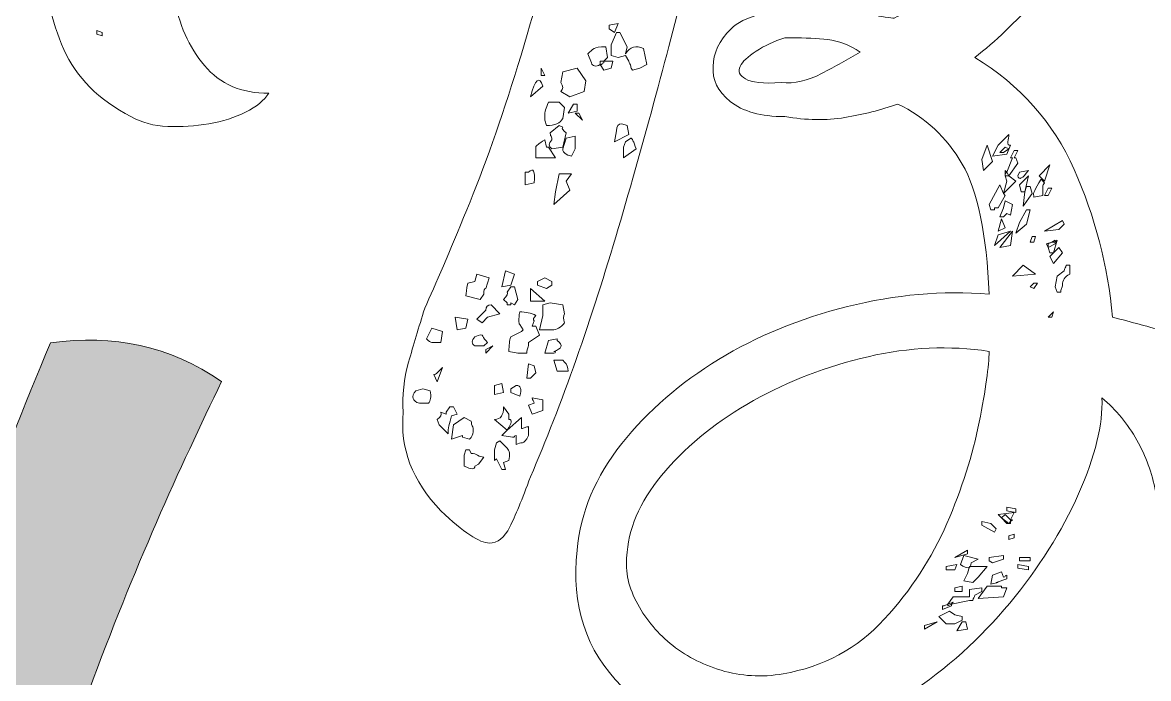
# Model space of a CAD drawing. Header units: inches. Extents: x 139 to 931, y -883 to -197.
# Drawn here: x 385.1 to 567, y -401.4 to -295.5 of the extents above; entities that cross this region are included whole.
import ezdxf

# ---------------------------------------------------------------- set-up
doc = ezdxf.new("R2010")
doc.units = ezdxf.units.IN
doc.header["$MEASUREMENT"] = 0
doc.layers.add('Layer 1', color=7, linetype='Continuous')

# ---------------------------------------------------------------- blocks, each defined once
blk = doc.blocks.new('block 3')
at = {"layer": 'Layer 1', "true_color": 0x040404}
h = blk.add_hatch(color=18, dxfattribs=at)
h.dxf.hatch_style = 2
edge = h.paths.add_edge_path()
edge.add_spline(control_points=[(414.62, -632.76), (409.72, -633.66), (405.27, -633.66), (401.7, -633.21), (395.02, -632.76), (388.78, -630.09), (388.78, -623.41), (388.78, -568.16), (423.53, -484.84), (419.52, -487.07), (405.71, -492.86), (365.17, -565.93), (354.47, -606.48), (354.47, -606.48), (355.36, -607.37), (355.36, -607.37), (354.92, -607.37), (354.47, -607.82), (354.03, -607.82), (354.03, -607.82), (354.03, -608.26), (354.03, -608.26), (350.02, -610.04), (342.44, -614.05), (335.76, -612.72), (331.75, -611.82), (329.52, -610.04), (328.63, -607.82), (327.74, -606.48), (327.29, -605.14), (327.29, -603.8), (327.29, -598.9), (327.29, -593.56), (327.74, -588.21), (327.74, -588.21), (327.29, -587.77), (327.29, -587.77), (327.29, -587.77), (327.74, -587.32), (327.74, -587.32), (331.3, -540.54), (345.56, -474.59), (364.27, -415.34), (372.74, -390.39), (381.21, -367.22), (389.67, -347.17), (399.92, -345.83), (408.83, -347.61), (417.3, -353.41), (410.61, -367.22), (403.04, -383.7), (395.91, -403.31), (380.31, -442.52), (368.73, -495.98), (367.39, -501.33), (362.49, -524.05), (358.93, -544.1), (356.7, -560.14), (375.41, -518.7), (406.16, -466.13), (419.97, -467.47), (427.1, -467.47), (446.26, -479.5), (446.26, -482.61), (446.26, -484.84), (411.06, -575.73), (414.62, -632.76)], knot_values=[0, 0, 0, 0, 1, 1, 1, 2, 2, 2, 3, 3, 3, 4, 4, 4, 5, 5, 5, 6, 6, 6, 7, 7, 7, 8, 8, 8, 9, 9, 9, 10, 10, 10, 11, 11, 11, 12, 12, 12, 13, 13, 13, 14, 14, 14, 15, 15, 15, 16, 16, 16, 17, 17, 17, 18, 18, 18, 19, 19, 19, 20, 20, 20, 21, 21, 21, 22, 22, 22, 22], degree=3, periodic=1)
at = {"layer": 'Layer 1', "lineweight": 0}
blk.add_open_spline([(414.62, -632.76), (409.72, -633.66), (405.27, -633.66), (401.7, -633.21), (395.02, -632.76), (388.78, -630.09), (388.78, -623.41), (388.78, -568.16), (423.53, -484.84), (419.52, -487.07), (405.71, -492.86), (365.17, -565.93), (354.47, -606.48), (354.47, -606.48), (355.36, -607.37), (355.36, -607.37), (354.92, -607.37), (354.47, -607.82), (354.03, -607.82), (354.03, -607.82), (354.03, -608.26), (354.03, -608.26), (350.02, -610.04), (342.44, -614.05), (335.76, -612.72), (331.75, -611.82), (329.52, -610.04), (328.63, -607.82), (327.74, -606.48), (327.29, -605.14), (327.29, -603.8), (327.29, -598.9), (327.29, -593.56), (327.74, -588.21), (327.74, -588.21), (327.29, -587.77), (327.29, -587.77), (327.29, -587.77), (327.74, -587.32), (327.74, -587.32), (331.3, -540.54), (345.56, -474.59), (364.27, -415.34), (372.74, -390.39), (381.21, -367.22), (389.67, -347.17), (399.92, -345.83), (408.83, -347.61), (417.3, -353.41), (410.61, -367.22), (403.04, -383.7), (395.91, -403.31), (380.31, -442.52), (368.73, -495.98), (367.39, -501.33), (362.49, -524.05), (358.93, -544.1), (356.7, -560.14), (375.41, -518.7), (406.16, -466.13), (419.97, -467.47), (427.1, -467.47), (446.26, -479.5), (446.26, -482.61), (446.26, -484.84), (411.06, -575.73), (414.62, -632.76)], degree=3, knots=[0, 0, 0, 0, 1, 1, 1, 2, 2, 2, 3, 3, 3, 4, 4, 4, 5, 5, 5, 6, 6, 6, 7, 7, 7, 8, 8, 8, 9, 9, 9, 10, 10, 10, 11, 11, 11, 12, 12, 12, 13, 13, 13, 14, 14, 14, 15, 15, 15, 16, 16, 16, 17, 17, 17, 18, 18, 18, 19, 19, 19, 20, 20, 20, 21, 21, 21, 22, 22, 22, 22], dxfattribs=at)
blk = doc.blocks.new('block 4')
at = {"layer": 'Layer 1', "lineweight": 0}
for points in [[(481.35, -295.61), (479.9, -295.89), (479.9, -296.47), (480.77, -297.05), (481.35, -295.61)], [(397.16, -296.76), (397.16, -297.34), (398.03, -297.63), (398.03, -297.05), (397.16, -296.76)], [(468.91, -302.84), (468.91, -303.99), (469.48, -303.99), (468.91, -302.84)], [(474.69, -308.62), (474.11, -308.62), (473.25, -310.07), (474.69, -309.78), (474.69, -308.62)], [(475.56, -311.23), (474.98, -310.07), (474.4, -310.07), (475.56, -311.23)], [(540.94, -315.28), (540.07, -317.59), (540.36, -319.33), (541.81, -317.88), (540.94, -315.28)], [(545.57, -321.06), (544.41, -320.2), (545.86, -318.17), (545.57, -317.3), (545.28, -317.3), (545.86, -316.14), (545.28, -316.14), (544.7, -317.3), (544.99, -317.3), (544.12, -319.62), (543.83, -319.33), (543.83, -319.9), (543.83, -320.2), (544.12, -321.06), (543.54, -323.09), (542.97, -321.64), (541.23, -324.82), (541.52, -325.69), (542.1, -325.69), (542.1, -325.4), (542.68, -325.4), (543.83, -323.38), (543.54, -323.09), (545.57, -321.06)], [(544.41, -315.86), (543.83, -315.57), (542.97, -316.43), (543.54, -316.43), (544.41, -315.86)], [(473.82, -319.9), (471.8, -319.9), (471.22, -322.8), (470.93, -324.82), (473.53, -322.51), (472.96, -321.06), (473.82, -319.9)], [(544.41, -320.2), (544.12, -319.62), (543.83, -319.9), (543.83, -320.2), (544.41, -320.2)], [(550.2, -321.06), (551.07, -318.46), (549.33, -320.2), (550.2, -321.06)], [(547.59, -320.2), (546.15, -321.64), (546.44, -322.8), (547.02, -322.8), (547.59, -320.2)], [(547.02, -322.8), (546.73, -325.11), (548.17, -323.09), (547.88, -321.93), (547.3, -321.93), (547.02, -322.8)], [(551.35, -322.22), (550.78, -322.22), (550.2, -323.38), (550.78, -323.38), (551.35, -322.22)], [(543.54, -325.4), (542.97, -326.85), (543.54, -326.85), (544.12, -326.27), (544.7, -326.56), (544.99, -324.82), (543.83, -324.24), (543.54, -325.4)], [(543.25, -327.14), (542.68, -329.16), (543.83, -328.59), (543.25, -327.14)], [(546.15, -327.72), (545.57, -329.45), (547.3, -328.01), (547.88, -325.69), (547.3, -325.69), (546.15, -327.72)], [(550.2, -329.16), (552.51, -328.87), (553.38, -328.01), (553.09, -327.43), (550.2, -329.16)], [(542.1, -331.48), (544.7, -329.16), (542.68, -329.74), (542.1, -331.48)], [(542.97, -331.77), (544.7, -331.48), (544.99, -329.16), (542.97, -331.77)], [(548.75, -330.03), (548.17, -330.03), (547.88, -330.9), (548.46, -330.9), (548.75, -330.03)], [(553.09, -332.63), (552.51, -331.77), (551.64, -332.63), (552.22, -330.61), (551.93, -330.9), (551.93, -330.61), (551.35, -330.9), (550.49, -331.19), (550.78, -331.77), (551.07, -332.63), (551.64, -332.63), (551.07, -333.21), (551.64, -334.37), (553.09, -332.63)], [(550.78, -331.19), (550.78, -331.77), (551.93, -331.19), (551.93, -330.9), (551.35, -330.9), (550.78, -331.19)], [(463.99, -337.84), (464.57, -336.11), (463.12, -335.53), (462.54, -338.13), (463.99, -337.84)], [(546.73, -334.66), (544.99, -336.39), (548.75, -336.11), (546.73, -334.66)], [(469.48, -336.69), (468.33, -337.26), (468.33, -337.84), (469.77, -338.42), (470.64, -337.84), (470.64, -337.26), (469.48, -336.69)], [(547.88, -338.13), (548.46, -338.42), (549.04, -337.55), (548.46, -337.55), (547.88, -338.13)], [(467.17, -340.45), (469.48, -340.45), (467.17, -338.42), (467.17, -340.45)], [(457.04, -343.34), (455.02, -343.05), (455.31, -345.07), (456.76, -344.78), (457.04, -343.34)], [(550.78, -343.05), (551.35, -343.05), (551.64, -342.18), (550.78, -343.05)], [(461.09, -347.68), (459.94, -348.26), (459.94, -348.84), (461.09, -347.68)], [(466.88, -350.57), (466.59, -352.88), (467.17, -352.88), (468.04, -352.02), (467.75, -350.86), (466.88, -350.57)], [(461.38, -354.04), (461.38, -355.49), (462.83, -355.2), (462.54, -353.75), (461.38, -354.04)], [(545.57, -374.58), (545.57, -374), (544.12, -373.71), (544.12, -374.29), (545.57, -374.58)], [(542.1, -377.76), (542.39, -377.19), (541.52, -376.32), (540.07, -376.03), (540.07, -376.61), (542.1, -377.76)], [(544.12, -376.32), (544.41, -376.32), (544.7, -376.32), (544.7, -376.03), (544.99, -375.74), (544.7, -375.74), (545.28, -374.58), (542.68, -374.87), (543.25, -375.45), (544.12, -376.32)], [(543.25, -375.45), (544.41, -376.32), (544.7, -376.03), (544.7, -375.74), (543.83, -374.87), (543.25, -375.45)], [(544.41, -378.34), (544.41, -378.92), (545.28, -378.63), (545.28, -378.05), (544.41, -378.34)], [(535.73, -381.82), (537.76, -381.24), (537.76, -380.66), (535.73, -381.82)], [(543.54, -382.1), (543.54, -381.52), (541.23, -381.82), (541.23, -382.39), (541.81, -382.68), (543.54, -382.1)], [(547.88, -382.39), (547.88, -381.82), (546.15, -381.82), (546.15, -382.39), (547.88, -382.39)], [(536.02, -382.97), (534.29, -383.26), (534.29, -383.84), (535.73, -383.84), (536.02, -382.97)], [(539.49, -385), (540.94, -383.26), (538.05, -383.26), (537.76, -384.42), (537.18, -385.58), (538.63, -385.86), (539.49, -385)], [(547.59, -383.84), (547.59, -383.26), (545.86, -382.97), (545.86, -383.55), (547.59, -383.84)], [(536.89, -386.44), (535.73, -386.73), (535.73, -387.31), (536.89, -387.31), (536.89, -386.44)], [(543.25, -386.73), (543.25, -386.44), (540.94, -386.44), (539.49, -388.47), (543.54, -388.18), (544.12, -386.73), (543.25, -386.73)], [(535.44, -389.05), (534.58, -389.34), (534.58, -389.62), (535.15, -389.34), (535.44, -389.05)], [(533.13, -391.36), (534.29, -392.52), (535.73, -392.52), (536.89, -391.94), (536.89, -391.36), (535.73, -391.07), (534.86, -390.49), (533.13, -391.36)], [(532.84, -392.23), (530.81, -392.81), (530.81, -393.39), (532.84, -392.23)], [(536.02, -393.68), (537.76, -393.39), (537.47, -392.23), (536.89, -392.23), (536.02, -393.68)]]:
    blk.add_lwpolyline(points, dxfattribs=at)
for points, knots in [([(493.5, -274.78), (493.5, -274.78), (495.81, -276.22), (495.81, -276.22), (495.81, -276.22), (492.63, -287.22), (492.63, -287.22), (491.08, -293.39), (489.35, -300.04), (487.42, -307.18), (485.49, -314.31), (483.47, -321.5), (481.35, -328.73), (479.22, -335.96), (476.96, -343), (474.55, -349.85), (472.13, -356.7), (469.67, -363.01), (467.17, -368.8), (465.82, -372.46), (464.71, -375.16), (463.84, -376.9), (462.98, -378.63), (461.86, -379.5), (460.52, -379.5), (458.97, -379.5), (456.37, -377.76), (452.7, -374.29), (448.08, -369.47), (446.05, -364.17), (446.63, -358.38), (446.44, -355.68), (446.72, -352.98), (447.5, -350.28), (448.27, -347.58), (449.13, -344.69), (450.1, -341.6), (451.84, -337.75), (454.1, -332.45), (456.9, -325.69), (459.69, -318.94), (462.44, -311.18), (465.14, -302.4), (467.84, -293.63), (470.45, -284.08), (472.96, -273.76), (475.46, -263.45), (477.3, -252.6), (478.45, -241.22), (479.99, -229.26), (478.84, -220.34), (474.98, -214.46), (471.12, -208.58), (465.82, -205.63), (459.07, -205.63), (455.6, -205.63), (451.88, -206.46), (447.93, -208.09), (443.98, -209.73), (440.07, -212.19), (436.22, -215.47), (432.55, -218.56), (429.22, -222.41), (426.23, -227.04), (423.24, -231.67), (420.59, -236.73), (418.28, -242.23), (415.96, -247.73), (414.08, -253.42), (412.64, -259.3), (411.19, -265.18), (410.08, -270.82), (409.31, -276.22), (408.73, -282.01), (408.83, -287.03), (409.6, -291.27), (410.37, -295.71), (412.01, -299.42), (414.52, -302.4), (417.02, -305.4), (420.49, -306.89), (424.93, -306.89), (424.16, -308.04), (422.91, -309.06), (421.17, -309.92), (419.44, -310.79), (417.46, -311.42), (415.24, -311.8), (413.02, -312.19), (410.8, -312.34), (408.59, -312.24), (406.37, -312.15), (404.39, -311.62), (402.66, -310.65), (397.45, -307.95), (393.83, -304.33), (391.81, -299.8), (389.78, -295.27), (388.77, -290.21), (388.77, -284.61), (388.77, -276.71), (390.07, -268.8), (392.68, -260.89), (395.28, -252.98), (398.75, -245.51), (403.09, -238.47), (407.43, -231.43), (412.49, -225.02), (418.28, -219.23), (424.07, -213.45), (430.04, -208.53), (436.22, -204.48), (440.07, -201.97), (444.17, -200.14), (448.51, -198.98), (452.85, -197.82), (457.04, -197.24), (461.09, -197.24), (466.11, -197.24), (470.93, -198.07), (475.56, -199.7), (480.19, -201.34), (484.28, -203.66), (487.85, -206.65), (491.42, -209.64), (494.17, -213.35), (496.1, -217.78), (498.03, -222.22), (498.89, -227.24), (498.7, -232.83), (498.7, -232.83), (499.28, -232.83), (499.28, -232.83), (501.79, -228.01), (504.68, -223.28), (507.96, -218.65), (511.24, -214.02), (514.76, -209.97), (518.52, -206.5), (522.28, -203.03), (526.23, -200.43), (530.38, -198.69), (534.53, -196.96), (538.63, -196.57), (542.68, -197.53), (546.92, -198.5), (550.63, -200.28), (553.81, -202.89), (557, -205.49), (559.69, -208.67), (561.91, -212.43), (564.13, -216.19), (565.77, -220.44), (566.83, -225.16), (567.89, -229.89), (568.52, -234.66), (568.71, -239.48), (568.71, -239.48), (568.42, -246.14), (568.42, -246.14), (568.42, -246.14), (567.84, -246.14), (567.84, -246.14), (567.84, -246.14), (566.98, -247.58), (566.98, -247.58), (566.98, -247.58), (568.13, -247.58), (568.13, -247.58), (566.98, -259.73), (563.51, -270.39), (557.72, -279.55), (551.93, -288.71), (545.66, -295.89), (538.91, -301.1), (546.24, -305.54), (551.59, -311.57), (554.97, -319.18), (558.34, -326.8), (560.42, -334.76), (561.19, -343.05), (564.27, -343.82), (567.12, -344.6), (569.72, -345.36), (572.33, -346.14), (574.69, -347.29), (576.81, -348.84), (578.93, -350.38), (580.28, -352.21), (580.86, -354.33), (581.44, -356.46), (581.63, -358.58), (581.44, -360.7), (581.25, -363.59), (580.52, -366.39), (579.27, -369.09), (578.02, -371.79), (576.67, -373.86), (575.22, -375.31), (573.77, -376.75), (572.37, -377.29), (571.03, -376.9), (569.67, -376.51), (568.71, -374.58), (568.13, -371.11), (567.55, -368.22), (566.54, -365.47), (565.1, -362.87), (563.65, -360.26), (561.77, -358), (559.46, -356.07), (559.64, -360.31), (558.39, -365.47), (555.69, -371.54), (552.99, -377.62), (549.28, -383.5), (544.56, -389.19), (539.83, -394.88), (534.38, -399.8), (528.21, -403.95), (522.04, -408.09), (515.58, -410.26), (508.83, -410.45), (496.68, -411.03), (487.71, -408.43), (481.92, -402.64), (476.14, -396.86), (473.72, -389.53), (474.69, -380.66), (475.27, -374.49), (477.68, -368.75), (481.92, -363.45), (486.16, -358.14), (491.37, -353.61), (497.55, -349.85), (503.72, -346.09), (510.66, -343.24), (518.37, -341.31), (526.09, -339.39), (533.71, -338.71), (541.23, -339.29), (540.84, -329.65), (539.39, -322.65), (536.89, -318.31), (534.38, -313.98), (530.91, -310.75), (526.48, -308.62), (523.77, -309.59), (520.93, -310.31), (517.94, -310.79), (514.95, -311.28), (511.72, -311.23), (508.25, -310.65), (504.39, -310.65), (501.45, -309.83), (499.43, -308.19), (497.4, -306.55), (496.48, -304.67), (496.68, -302.55), (496.68, -300.43), (497.64, -298.4), (499.57, -296.47), (501.5, -294.55), (505.94, -293.29), (512.88, -292.71), (516.35, -292.33), (519.82, -292.81), (523.29, -294.16), (523.29, -294.16), (523, -294.16), (523, -294.16), (523.19, -294.35), (523.68, -294.5), (524.45, -294.59), (525.22, -294.69), (525.7, -294.74), (525.9, -294.74), (528.98, -293.2), (531.78, -290.83), (534.29, -287.65), (536.79, -284.47), (538.96, -280.76), (540.8, -276.51), (542.63, -272.27), (544.17, -267.69), (545.42, -262.77), (546.68, -257.85), (547.49, -252.98), (547.88, -248.16), (548.27, -243.15), (548.27, -238.37), (547.88, -233.84), (547.49, -229.31), (546.53, -225.41), (544.99, -222.12), (543.44, -218.85), (541.37, -216.39), (538.77, -214.75), (536.17, -213.11), (532.93, -212.68), (529.08, -213.45), (525.22, -214.02), (521.89, -215.52), (519.1, -217.93), (516.3, -220.34), (513.89, -223.14), (511.87, -226.32), (509.84, -229.5), (508.2, -232.83), (506.95, -236.3), (505.69, -239.77), (504.78, -242.76), (504.2, -245.27), (504.2, -245.27), (496.68, -273.04), (496.68, -273.04), (496.29, -273.43), (496.1, -273.91), (496.1, -274.49), (496.1, -274.49), (493.5, -274.78), (493.5, -274.78)], [0, 0, 0, 0, 1, 1, 1, 2, 2, 2, 3, 3, 3, 4, 4, 4, 5, 5, 5, 6, 6, 6, 7, 7, 7, 8, 8, 8, 9, 9, 9, 10, 10, 10, 11, 11, 11, 12, 12, 12, 13, 13, 13, 14, 14, 14, 15, 15, 15, 16, 16, 16, 17, 17, 17, 18, 18, 18, 19, 19, 19, 20, 20, 20, 21, 21, 21, 22, 22, 22, 23, 23, 23, 24, 24, 24, 25, 25, 25, 26, 26, 26, 27, 27, 27, 28, 28, 28, 29, 29, 29, 30, 30, 30, 31, 31, 31, 32, 32, 32, 33, 33, 33, 34, 34, 34, 35, 35, 35, 36, 36, 36, 37, 37, 37, 38, 38, 38, 39, 39, 39, 40, 40, 40, 41, 41, 41, 42, 42, 42, 43, 43, 43, 44, 44, 44, 45, 45, 45, 46, 46, 46, 47, 47, 47, 48, 48, 48, 49, 49, 49, 50, 50, 50, 51, 51, 51, 52, 52, 52, 53, 53, 53, 54, 54, 54, 55, 55, 55, 56, 56, 56, 57, 57, 57, 58, 58, 58, 59, 59, 59, 60, 60, 60, 61, 61, 61, 62, 62, 62, 63, 63, 63, 64, 64, 64, 65, 65, 65, 66, 66, 66, 67, 67, 67, 68, 68, 68, 69, 69, 69, 70, 70, 70, 71, 71, 71, 72, 72, 72, 73, 73, 73, 74, 74, 74, 75, 75, 75, 76, 76, 76, 77, 77, 77, 78, 78, 78, 79, 79, 79, 80, 80, 80, 81, 81, 81, 82, 82, 82, 83, 83, 83, 84, 84, 84, 85, 85, 85, 86, 86, 86, 87, 87, 87, 88, 88, 88, 89, 89, 89, 90, 90, 90, 91, 91, 91, 92, 92, 92, 93, 93, 93, 94, 94, 94, 95, 95, 95, 96, 96, 96, 97, 97, 97, 98, 98, 98, 99, 99, 99, 100, 100, 100, 101, 101, 101, 102, 102, 102, 103, 103, 103, 104, 104, 104, 105, 105, 105, 106, 106, 106, 107, 107, 107, 107]), ([(480.19, -299.08), (480.19, -299.08), (480.19, -300.81), (480.19, -300.81), (480.19, -300.81), (481.35, -301.1), (481.35, -301.1), (481.35, -301.1), (482.5, -300.81), (482.5, -300.81), (482.5, -300.81), (483.08, -301.68), (483.08, -301.68), (483.08, -301.87), (483.13, -302.02), (483.23, -302.11), (483.32, -302.21), (483.37, -302.36), (483.37, -302.55), (483.37, -302.74), (483.47, -302.94), (483.66, -303.13), (483.66, -303.13), (484.82, -302.84), (484.82, -302.84), (484.82, -302.84), (485.97, -302.26), (485.97, -302.26), (485.97, -302.26), (485.4, -299.65), (485.4, -299.65), (484.24, -299.08), (483.27, -299.37), (482.5, -300.52), (482.5, -300.52), (482.79, -299.37), (482.79, -299.37), (482.79, -299.37), (481.63, -297.05), (481.63, -297.05), (481.63, -297.05), (481.06, -297.05), (481.06, -297.05), (481.06, -297.05), (480.19, -299.08), (480.19, -299.08)], [0, 0, 0, 0, 1, 1, 1, 2, 2, 2, 3, 3, 3, 4, 4, 4, 5, 5, 5, 6, 6, 6, 7, 7, 7, 8, 8, 8, 9, 9, 9, 10, 10, 10, 11, 11, 11, 12, 12, 12, 13, 13, 13, 14, 14, 14, 15, 15, 15, 15]), ([(508.25, -297.92), (506.51, -298.5), (504.97, -299.22), (503.62, -300.09), (502.27, -300.96), (501.4, -301.78), (501.02, -302.55), (500.63, -303.32), (500.92, -303.99), (501.88, -304.57), (502.85, -305.15), (504.78, -305.35), (507.67, -305.15), (509.79, -305.35), (511.96, -304.86), (514.18, -303.71), (516.4, -302.55), (518.47, -301.39), (520.4, -300.23), (518.66, -299.08), (516.93, -298.4), (515.19, -298.21), (513.46, -298.02), (511.53, -297.92), (509.41, -297.92), (509.41, -297.92), (508.25, -297.92), (508.25, -297.92)], [0, 0, 0, 0, 1, 1, 1, 2, 2, 2, 3, 3, 3, 4, 4, 4, 5, 5, 5, 6, 6, 6, 7, 7, 7, 8, 8, 8, 9, 9, 9, 9]), ([(480.48, -301.68), (480.48, -301.68), (479.03, -301.68), (479.03, -301.68), (479.03, -301.68), (479.61, -301.1), (479.61, -301.1), (479.61, -301.1), (479.32, -299.37), (479.32, -299.37), (478.35, -299.37), (477.73, -299.47), (477.44, -299.65), (477.15, -299.85), (476.81, -300.14), (476.43, -300.52), (476.43, -300.52), (477.01, -301.97), (477.01, -301.97), (477.2, -302.55), (477.68, -302.65), (478.45, -302.26), (478.45, -302.26), (479.03, -303.13), (479.03, -303.13), (479.03, -303.13), (480.19, -302.84), (480.19, -302.84), (480.19, -302.84), (480.48, -301.68), (480.48, -301.68)], [0, 0, 0, 0, 1, 1, 1, 2, 2, 2, 3, 3, 3, 4, 4, 4, 5, 5, 5, 6, 6, 6, 7, 7, 7, 8, 8, 8, 9, 9, 9, 10, 10, 10, 10]), ([(479.03, -301.97), (479.03, -301.97), (479.03, -301.68), (479.03, -301.68), (479.03, -301.68), (478.45, -301.68), (478.45, -301.68), (478.45, -301.68), (478.45, -302.26), (478.45, -302.26), (478.64, -302.26), (478.74, -302.21), (478.74, -302.11), (478.74, -302.02), (478.84, -301.97), (479.03, -301.97)], [0, 0, 0, 0, 1, 1, 1, 2, 2, 2, 3, 3, 3, 4, 4, 4, 5, 5, 5, 5]), ([(474.69, -302.84), (474.69, -302.84), (472.38, -303.42), (472.38, -303.42), (472.38, -303.42), (472.09, -305.15), (472.09, -305.15), (472.47, -305.73), (472.47, -306.21), (472.09, -306.6), (472.09, -306.6), (473.53, -307.47), (473.53, -307.47), (473.53, -307.47), (475.85, -306.6), (475.85, -306.6), (475.85, -306.6), (476.14, -304.86), (476.14, -304.86), (476.14, -304.86), (474.69, -302.84), (474.69, -302.84)], [0, 0, 0, 0, 1, 1, 1, 2, 2, 2, 3, 3, 3, 4, 4, 4, 5, 5, 5, 6, 6, 6, 7, 7, 7, 7]), ([(469.19, -305.73), (468.62, -303.99), (467.94, -304.57), (467.17, -307.47), (467.17, -307.47), (469.19, -305.73), (469.19, -305.73)], [0, 0, 0, 0, 1, 1, 1, 2, 2, 2, 2]), ([(469.77, -312.1), (471.12, -312.1), (471.99, -311.71), (472.38, -310.94), (472.38, -310.94), (472.67, -309.2), (472.67, -309.2), (472.67, -309.2), (471.8, -308.33), (471.8, -308.33), (471.8, -308.33), (470.06, -308.33), (470.06, -308.33), (469.67, -309.3), (469.48, -309.97), (469.48, -310.36), (469.48, -310.75), (469.48, -311.04), (469.48, -311.23), (469.48, -311.23), (469.77, -312.1), (469.77, -312.1)], [0, 0, 0, 0, 1, 1, 1, 2, 2, 2, 3, 3, 3, 4, 4, 4, 5, 5, 5, 6, 6, 6, 7, 7, 7, 7]), ([(470.35, -313.25), (470.35, -313.45), (470.4, -313.64), (470.5, -313.83), (470.59, -314.03), (470.64, -314.22), (470.64, -314.41), (470.06, -314.99), (470.06, -315.47), (470.64, -315.86), (470.64, -315.86), (472.38, -315.57), (472.38, -315.57), (472.38, -315.57), (472.96, -313.25), (472.96, -313.25), (472.38, -312.87), (472.18, -312.58), (472.38, -312.38), (472.38, -312.38), (471.8, -312.1), (471.8, -312.1), (471.8, -312.1), (470.35, -313.25), (470.35, -313.25)], [0, 0, 0, 0, 1, 1, 1, 2, 2, 2, 3, 3, 3, 4, 4, 4, 5, 5, 5, 6, 6, 6, 7, 7, 7, 8, 8, 8, 8]), ([(481.92, -311.8), (481.35, -311.8), (481.06, -312.19), (481.06, -312.96), (481.06, -312.96), (480.77, -314.7), (480.77, -314.7), (480.77, -314.7), (483.08, -313.54), (483.08, -313.54), (483.08, -313.54), (482.79, -312.1), (482.79, -312.1), (482.79, -312.1), (481.92, -311.8), (481.92, -311.8)], [0, 0, 0, 0, 1, 1, 1, 2, 2, 2, 3, 3, 3, 4, 4, 4, 5, 5, 5, 5]), ([(469.77, -315.57), (469.77, -315.57), (469.48, -314.41), (469.48, -314.41), (468.52, -314.99), (468.04, -315.38), (468.04, -315.57), (468.04, -315.57), (468.04, -317.3), (468.04, -317.3), (468.04, -317.3), (471.22, -317.3), (471.22, -317.3), (471.22, -317.3), (470.06, -315.57), (470.06, -315.57), (470.06, -315.57), (469.77, -315.57), (469.77, -315.57)], [0, 0, 0, 0, 1, 1, 1, 2, 2, 2, 3, 3, 3, 4, 4, 4, 5, 5, 5, 6, 6, 6, 6]), ([(474.4, -313.83), (474.4, -313.83), (472.96, -314.12), (472.96, -314.12), (472.96, -314.12), (472.38, -315.86), (472.38, -315.86), (472.38, -316.24), (472.57, -316.53), (472.96, -316.72), (473.34, -316.92), (473.63, -317.01), (473.82, -317.01), (473.82, -317.01), (474.4, -315.86), (474.4, -315.86), (474.4, -315.86), (474.4, -313.83), (474.4, -313.83)], [0, 0, 0, 0, 1, 1, 1, 2, 2, 2, 3, 3, 3, 4, 4, 4, 5, 5, 5, 6, 6, 6, 6]), ([(482.5, -314.7), (482.5, -314.7), (482.21, -315.57), (482.21, -315.57), (482.21, -315.57), (482.21, -317.3), (482.21, -317.3), (482.21, -317.3), (484.24, -315.86), (484.24, -315.86), (483.85, -314.7), (483.56, -314.12), (483.37, -314.12), (483.37, -314.12), (482.5, -314.7), (482.5, -314.7)], [0, 0, 0, 0, 1, 1, 1, 2, 2, 2, 3, 3, 3, 4, 4, 4, 5, 5, 5, 5]), ([(544.7, -315.28), (544.31, -315.28), (544.17, -315.09), (544.27, -314.7), (544.36, -314.31), (544.41, -313.93), (544.41, -313.54), (544.41, -313.54), (542.68, -315.28), (542.68, -315.28), (542.68, -315.28), (541.81, -317.01), (541.81, -317.01), (541.81, -317.01), (544.12, -316.72), (544.12, -316.72), (544.12, -316.72), (544.7, -315.28), (544.7, -315.28)], [0, 0, 0, 0, 1, 1, 1, 2, 2, 2, 3, 3, 3, 4, 4, 4, 5, 5, 5, 6, 6, 6, 6]), ([(466.3, -319.62), (466.3, -319.62), (466.3, -321.64), (466.3, -321.64), (466.3, -321.64), (467.75, -321.35), (467.75, -321.35), (467.94, -319.43), (467.65, -318.85), (466.88, -319.62), (466.88, -319.62), (466.3, -319.62), (466.3, -319.62)], [0, 0, 0, 0, 1, 1, 1, 2, 2, 2, 3, 3, 3, 4, 4, 4, 4]), ([(545.86, -320.2), (546.05, -320.97), (546.63, -320.68), (547.59, -319.33), (547.59, -319.33), (546.15, -319.62), (546.15, -319.62), (546.15, -319.62), (545.86, -320.2), (545.86, -320.2)], [0, 0, 0, 0, 1, 1, 1, 2, 2, 2, 3, 3, 3, 3]), ([(548.46, -323.67), (548.46, -323.67), (549.91, -323.38), (549.91, -323.38), (549.91, -323.38), (549.91, -321.93), (549.91, -321.93), (549.91, -321.74), (550, -321.55), (550.2, -321.35), (550.2, -321.35), (549.62, -320.77), (549.62, -320.77), (548.65, -322.32), (548.27, -323.19), (548.46, -323.38), (548.46, -323.38), (548.46, -323.67), (548.46, -323.67)], [0, 0, 0, 0, 1, 1, 1, 2, 2, 2, 3, 3, 3, 4, 4, 4, 5, 5, 5, 6, 6, 6, 6]), ([(459.65, -339.29), (459.65, -338.71), (459.74, -338.42), (459.94, -338.42), (459.94, -338.42), (460.52, -336.69), (460.52, -336.69), (460.52, -336.69), (458.49, -336.11), (458.49, -336.11), (458.49, -336.11), (458.2, -337.26), (458.2, -337.26), (458.2, -337.26), (457.04, -337.55), (457.04, -337.55), (456.85, -338.52), (456.76, -339.19), (456.76, -339.58), (456.76, -339.58), (459.07, -340.16), (459.07, -340.16), (459.07, -340.16), (459.65, -339.29), (459.65, -339.29)], [0, 0, 0, 0, 1, 1, 1, 2, 2, 2, 3, 3, 3, 4, 4, 4, 5, 5, 5, 6, 6, 6, 7, 7, 7, 8, 8, 8, 8]), ([(551.93, -338.13), (551.93, -338.13), (552.22, -339), (552.22, -339), (552.22, -339), (552.8, -339), (552.8, -339), (552.8, -338.81), (552.85, -338.61), (552.95, -338.42), (553.04, -338.23), (553.09, -338.04), (553.09, -337.84), (553.09, -337.07), (553.47, -336.49), (554.25, -336.11), (554.25, -336.11), (554.25, -334.66), (554.25, -334.66), (554.25, -334.66), (553.67, -334.66), (553.67, -334.66), (553.67, -334.85), (553.62, -335), (553.52, -335.09), (553.42, -335.19), (553.38, -335.34), (553.38, -335.53), (553.38, -335.53), (552.22, -336.39), (552.22, -336.39), (552.22, -336.39), (551.93, -338.13), (551.93, -338.13)], [0, 0, 0, 0, 1, 1, 1, 2, 2, 2, 3, 3, 3, 4, 4, 4, 5, 5, 5, 6, 6, 6, 7, 7, 7, 8, 8, 8, 9, 9, 9, 10, 10, 10, 11, 11, 11, 11]), ([(463.99, -340.73), (463.99, -340.73), (464.57, -341.02), (464.57, -341.02), (464.57, -341.02), (465.14, -340.16), (465.14, -340.16), (465.14, -340.16), (464.57, -338.13), (464.57, -338.13), (464.57, -338.13), (463.99, -338.13), (463.99, -338.13), (463.99, -338.13), (463.41, -339), (463.41, -339), (463.6, -339.19), (463.41, -339.58), (462.83, -340.16), (462.83, -340.16), (463.41, -340.73), (463.41, -340.73), (463.41, -340.73), (463.41, -341.02), (463.41, -341.02), (463.41, -341.02), (463.99, -341.02), (463.99, -341.02), (463.99, -341.02), (463.99, -340.73), (463.99, -340.73)], [0, 0, 0, 0, 1, 1, 1, 2, 2, 2, 3, 3, 3, 4, 4, 4, 5, 5, 5, 6, 6, 6, 7, 7, 7, 8, 8, 8, 9, 9, 9, 10, 10, 10, 10]), ([(459.36, -343.92), (459.36, -343.92), (460.23, -343.05), (460.23, -343.05), (460.23, -343.05), (462.25, -342.47), (462.25, -342.47), (462.25, -342.47), (460.81, -341.02), (460.81, -341.02), (460.23, -341.02), (459.94, -341.31), (459.94, -341.89), (459.94, -341.89), (458.49, -343.34), (458.49, -343.34), (458.49, -343.34), (459.36, -343.92), (459.36, -343.92)], [0, 0, 0, 0, 1, 1, 1, 2, 2, 2, 3, 3, 3, 4, 4, 4, 5, 5, 5, 6, 6, 6, 6]), ([(470.35, -340.73), (470.35, -340.73), (469.19, -341.02), (469.19, -341.02), (469.19, -341.02), (469.19, -342.76), (469.19, -342.76), (469.19, -342.76), (468.62, -345.07), (468.62, -345.07), (468.62, -345.07), (470.64, -345.07), (470.64, -345.07), (471.41, -345.07), (472.09, -344.69), (472.67, -343.92), (472.47, -343.34), (472.47, -342.86), (472.67, -342.47), (472.67, -342.47), (472.38, -341.02), (472.38, -341.02), (472.38, -341.02), (470.35, -340.73), (470.35, -340.73)], [0, 0, 0, 0, 1, 1, 1, 2, 2, 2, 3, 3, 3, 4, 4, 4, 5, 5, 5, 6, 6, 6, 7, 7, 7, 8, 8, 8, 8]), ([(466.01, -345.07), (466.01, -345.07), (465.72, -345.36), (465.72, -345.36), (465.72, -345.36), (463.99, -346.23), (463.99, -346.23), (463.79, -346.81), (463.7, -347.58), (463.7, -348.55), (463.7, -348.55), (465.14, -348.84), (465.14, -348.84), (465.14, -348.84), (466.59, -348.84), (466.59, -348.84), (466.59, -348.45), (466.64, -348.16), (466.74, -347.97), (466.83, -347.78), (466.88, -347.49), (466.88, -347.1), (466.88, -347.1), (468.62, -345.94), (468.62, -345.94), (468.62, -345.94), (468.04, -344.5), (468.04, -344.5), (468.04, -344.5), (467.46, -344.5), (467.46, -344.5), (467.46, -344.5), (467.75, -343.63), (467.75, -343.63), (467.55, -343.44), (467.65, -343.15), (468.04, -342.76), (467.26, -342.38), (466.4, -342.18), (465.43, -342.18), (465.24, -343.34), (465.24, -344.02), (465.43, -344.21), (465.43, -344.21), (466.01, -345.07), (466.01, -345.07)], [0, 0, 0, 0, 1, 1, 1, 2, 2, 2, 3, 3, 3, 4, 4, 4, 5, 5, 5, 6, 6, 6, 7, 7, 7, 8, 8, 8, 9, 9, 9, 10, 10, 10, 11, 11, 11, 12, 12, 12, 13, 13, 13, 14, 14, 14, 15, 15, 15, 15]), ([(452.7, -347.1), (452.7, -347.1), (452.99, -345.36), (452.99, -345.36), (452.99, -345.36), (451.26, -344.78), (451.26, -344.78), (451.26, -344.78), (450.39, -346.52), (450.39, -346.52), (450.77, -346.91), (451.06, -347.1), (451.26, -347.1), (451.26, -347.1), (451.55, -347.1), (451.55, -347.1), (451.55, -347.1), (452.7, -347.1), (452.7, -347.1)], [0, 0, 0, 0, 1, 1, 1, 2, 2, 2, 3, 3, 3, 4, 4, 4, 5, 5, 5, 6, 6, 6, 6]), ([(460.23, -347.1), (459.84, -346.71), (459.6, -346.38), (459.5, -346.09), (459.4, -345.8), (458.97, -345.85), (458.2, -346.23), (457.62, -346.81), (457.62, -347.29), (458.2, -347.68), (458.2, -347.68), (459.65, -347.68), (459.65, -347.68), (459.65, -347.68), (460.23, -347.1), (460.23, -347.1)], [0, 0, 0, 0, 1, 1, 1, 2, 2, 2, 3, 3, 3, 4, 4, 4, 5, 5, 5, 5]), ([(471.51, -346.52), (471.51, -346.52), (470.06, -346.81), (470.06, -346.81), (470.06, -346.81), (469.48, -348.84), (469.48, -348.84), (469.48, -348.84), (470.93, -348.84), (470.93, -348.84), (471.12, -348.84), (471.22, -348.74), (471.22, -348.55), (471.22, -348.55), (470.93, -348.55), (470.93, -348.55), (472.28, -348.16), (472.47, -347.58), (471.51, -346.81), (471.51, -346.81), (471.51, -346.52), (471.51, -346.52)], [0, 0, 0, 0, 1, 1, 1, 2, 2, 2, 3, 3, 3, 4, 4, 4, 5, 5, 5, 6, 6, 6, 7, 7, 7, 7]), ([(482.79, -380.95), (482.4, -383.65), (482.89, -386.3), (484.24, -388.9), (485.59, -391.51), (487.42, -393.77), (489.73, -395.7), (492.05, -397.63), (494.8, -399.07), (497.98, -400.04), (501.16, -401), (504.49, -401.2), (507.96, -400.62), (514.51, -399.46), (519.97, -396.52), (524.31, -391.8), (528.65, -387.07), (532.02, -381.91), (534.43, -376.32), (536.84, -370.73), (538.58, -365.28), (539.64, -359.97), (540.7, -354.67), (541.23, -350.86), (541.23, -348.55), (534.86, -347.58), (528.36, -347.87), (521.7, -349.41), (515.05, -350.96), (508.87, -353.32), (503.19, -356.5), (497.5, -359.68), (492.77, -363.45), (489.01, -367.78), (485.25, -372.12), (483.18, -376.51), (482.79, -380.95)], [0, 0, 0, 0, 1, 1, 1, 2, 2, 2, 3, 3, 3, 4, 4, 4, 5, 5, 5, 6, 6, 6, 7, 7, 7, 8, 8, 8, 9, 9, 9, 10, 10, 10, 11, 11, 11, 12, 12, 12, 12]), ([(472.38, -349.99), (472.38, -349.99), (470.93, -349.99), (470.93, -349.99), (470.93, -349.99), (471.51, -351.73), (471.51, -351.73), (471.51, -351.73), (473.25, -351.73), (473.25, -351.73), (473.25, -351.15), (473.05, -350.67), (472.67, -350.28), (472.67, -350.28), (472.38, -349.99), (472.38, -349.99)], [0, 0, 0, 0, 1, 1, 1, 2, 2, 2, 3, 3, 3, 4, 4, 4, 5, 5, 5, 5]), ([(452.13, -353.46), (452.13, -353.46), (452.99, -351.15), (452.99, -351.15), (452.99, -351.15), (452.13, -352.02), (452.13, -352.02), (451.93, -352.21), (451.74, -352.31), (451.55, -352.31), (451.55, -352.31), (452.13, -353.46), (452.13, -353.46)], [0, 0, 0, 0, 1, 1, 1, 2, 2, 2, 3, 3, 3, 4, 4, 4, 4]), ([(465.43, -355.78), (465.82, -354.62), (465.62, -354.04), (464.86, -354.04), (464.86, -354.04), (463.99, -354.62), (463.99, -354.62), (463.99, -354.62), (463.99, -355.2), (463.99, -355.2), (463.99, -355.2), (465.43, -355.78), (465.43, -355.78)], [0, 0, 0, 0, 1, 1, 1, 2, 2, 2, 3, 3, 3, 4, 4, 4, 4]), ([(448.65, -354.91), (447.88, -355.88), (448.08, -356.55), (449.23, -356.94), (449.23, -356.94), (450.68, -356.94), (450.68, -356.94), (451.06, -356.55), (451.16, -355.88), (450.97, -354.91), (450.97, -354.91), (449.81, -354.62), (449.81, -354.62), (449.81, -354.62), (448.65, -354.91), (448.65, -354.91)], [0, 0, 0, 0, 1, 1, 1, 2, 2, 2, 3, 3, 3, 4, 4, 4, 5, 5, 5, 5]), ([(467.46, -358.67), (467.46, -358.67), (469.19, -358.09), (469.19, -358.09), (469.19, -358.09), (469.19, -356.36), (469.19, -356.36), (469.19, -356.36), (467.46, -356.07), (467.46, -356.07), (467.46, -356.26), (467.5, -356.41), (467.6, -356.5), (467.7, -356.6), (467.75, -356.75), (467.75, -356.94), (467.75, -356.94), (466.88, -357.22), (466.88, -357.22), (466.88, -357.22), (467.46, -358.67), (467.46, -358.67)], [0, 0, 0, 0, 1, 1, 1, 2, 2, 2, 3, 3, 3, 4, 4, 4, 5, 5, 5, 6, 6, 6, 7, 7, 7, 7]), ([(452.42, -360.41), (452.42, -360.41), (453.86, -361.85), (453.86, -361.85), (453.86, -361.09), (454.05, -360.12), (454.44, -358.96), (454.44, -358.96), (455.31, -358.67), (455.31, -358.67), (455.31, -358.67), (454.73, -357.51), (454.73, -357.51), (454.73, -357.51), (454.15, -357.51), (454.15, -357.51), (454.15, -357.51), (453.57, -358.38), (453.57, -358.38), (453.57, -358.38), (453.57, -358.67), (453.57, -358.67), (453.57, -358.67), (452.7, -358.38), (452.7, -358.38), (452.89, -358.77), (452.7, -359.16), (452.13, -359.54), (452.13, -359.54), (452.42, -360.41), (452.42, -360.41)], [0, 0, 0, 0, 1, 1, 1, 2, 2, 2, 3, 3, 3, 4, 4, 4, 5, 5, 5, 6, 6, 6, 7, 7, 7, 8, 8, 8, 9, 9, 9, 10, 10, 10, 10]), ([(462.83, -357.51), (462.83, -358.87), (462.35, -359.54), (461.38, -359.54), (461.38, -359.54), (463.41, -361.27), (463.41, -361.27), (463.41, -361.27), (462.54, -362.14), (462.54, -362.14), (462.54, -362.14), (464.28, -362.43), (464.28, -362.43), (464.47, -362.43), (464.57, -362.39), (464.57, -362.29), (464.57, -362.19), (464.66, -362.14), (464.86, -362.14), (464.86, -362.14), (464.86, -363.59), (464.86, -363.59), (465.24, -363.4), (465.58, -363.3), (465.87, -363.3), (466.16, -363.3), (466.49, -362.92), (466.88, -362.14), (466.88, -362.14), (466.88, -360.7), (466.88, -360.7), (466.69, -360.7), (466.49, -360.75), (466.3, -360.84), (466.11, -360.94), (465.91, -360.99), (465.72, -360.99), (465.72, -360.99), (465.72, -359.25), (465.72, -359.25), (465.72, -359.25), (463.41, -361.27), (463.41, -361.27), (464.18, -360.12), (464.28, -359.54), (463.7, -359.54), (463.7, -359.54), (463.7, -358.67), (463.7, -358.67), (463.7, -358.67), (462.83, -357.51), (462.83, -357.51)], [0, 0, 0, 0, 1, 1, 1, 2, 2, 2, 3, 3, 3, 4, 4, 4, 5, 5, 5, 6, 6, 6, 7, 7, 7, 8, 8, 8, 9, 9, 9, 10, 10, 10, 11, 11, 11, 12, 12, 12, 13, 13, 13, 14, 14, 14, 15, 15, 15, 16, 16, 16, 17, 17, 17, 17]), ([(456.18, -362.43), (456.18, -362.43), (457.33, -362.72), (457.33, -362.72), (457.72, -362.34), (457.91, -361.95), (457.91, -361.56), (457.91, -361.56), (457.91, -360.99), (457.91, -360.99), (457.91, -360.8), (457.86, -360.65), (457.77, -360.55), (457.67, -360.46), (457.62, -360.22), (457.62, -359.83), (457.62, -359.83), (456.47, -359.25), (456.47, -359.25), (456.47, -359.25), (454.73, -360.41), (454.73, -360.41), (454.73, -360.41), (454.44, -362.72), (454.44, -362.72), (454.44, -362.72), (456.18, -362.14), (456.18, -362.14), (456.18, -362.14), (456.18, -362.43), (456.18, -362.43)], [0, 0, 0, 0, 1, 1, 1, 2, 2, 2, 3, 3, 3, 4, 4, 4, 5, 5, 5, 6, 6, 6, 7, 7, 7, 8, 8, 8, 9, 9, 9, 10, 10, 10, 10]), ([(462.83, -366.48), (462.83, -366.48), (463.7, -366.19), (463.7, -366.19), (463.89, -365.23), (463.79, -364.56), (463.41, -364.17), (463.41, -364.17), (462.25, -363.01), (462.25, -363.01), (462.25, -363.01), (461.67, -363.3), (461.67, -363.3), (461.67, -363.3), (461.38, -364.46), (461.38, -364.46), (461.38, -364.46), (461.38, -366.19), (461.38, -366.19), (461.38, -366.19), (461.67, -365.9), (461.67, -365.9), (461.67, -365.9), (462.54, -367.64), (462.54, -367.64), (462.54, -367.64), (463.12, -367.64), (463.12, -367.64), (463.12, -367.64), (462.83, -366.48), (462.83, -366.48)], [0, 0, 0, 0, 1, 1, 1, 2, 2, 2, 3, 3, 3, 4, 4, 4, 5, 5, 5, 6, 6, 6, 7, 7, 7, 8, 8, 8, 9, 9, 9, 10, 10, 10, 10]), ([(459.65, -365.61), (459.26, -365.61), (458.93, -365.52), (458.64, -365.33), (458.35, -365.13), (458.01, -365.03), (457.62, -365.03), (457.62, -365.03), (457.33, -364.46), (457.33, -364.46), (457.33, -364.46), (456.76, -364.46), (456.76, -364.46), (456.76, -364.46), (456.47, -365.33), (456.47, -365.33), (456.47, -365.33), (456.47, -367.06), (456.47, -367.06), (457.62, -367.64), (458.2, -367.64), (458.2, -367.06), (458.2, -367.06), (458.78, -366.77), (458.78, -366.77), (458.78, -366.77), (459.65, -365.61), (459.65, -365.61)], [0, 0, 0, 0, 1, 1, 1, 2, 2, 2, 3, 3, 3, 4, 4, 4, 5, 5, 5, 6, 6, 6, 7, 7, 7, 8, 8, 8, 9, 9, 9, 9]), ([(539.49, -382.1), (539.49, -382.1), (537.18, -381.52), (537.18, -381.52), (537.18, -381.52), (536.6, -382.97), (536.6, -382.97), (537.76, -383.74), (538.34, -383.65), (538.34, -382.68), (538.34, -382.68), (539.49, -382.1), (539.49, -382.1)], [0, 0, 0, 0, 1, 1, 1, 2, 2, 2, 3, 3, 3, 4, 4, 4, 4]), ([(542.68, -385.86), (542.68, -385.86), (542.39, -385.86), (542.39, -385.86), (542.39, -385.86), (544.12, -385.29), (544.12, -385.29), (544.12, -385.29), (544.12, -384.71), (544.12, -384.71), (543.93, -384.71), (543.83, -384.75), (543.83, -384.85), (543.83, -384.95), (543.73, -385), (543.54, -385), (543.54, -385), (543.25, -384.13), (543.25, -384.13), (543.25, -384.13), (541.81, -384.71), (541.81, -384.71), (541.81, -384.71), (541.52, -386.15), (541.52, -386.15), (541.52, -386.15), (542.68, -385.86), (542.68, -385.86)], [0, 0, 0, 0, 1, 1, 1, 2, 2, 2, 3, 3, 3, 4, 4, 4, 5, 5, 5, 6, 6, 6, 7, 7, 7, 8, 8, 8, 9, 9, 9, 9]), ([(533.71, -389.62), (533.71, -389.62), (533.71, -390.2), (533.71, -390.2), (533.71, -390.2), (535.15, -389.62), (535.15, -389.62), (535.15, -389.62), (535.15, -389.34), (535.15, -389.34), (535.15, -389.34), (538.05, -388.76), (538.05, -388.76), (538.05, -388.76), (538.63, -388.76), (538.63, -388.76), (538.63, -388.56), (538.67, -388.42), (538.77, -388.32), (538.86, -388.22), (538.91, -388.08), (538.91, -387.89), (538.91, -387.89), (540.07, -387.31), (540.07, -387.31), (540.07, -387.31), (540.07, -386.73), (540.07, -386.73), (540.07, -386.73), (538.05, -387.02), (538.05, -387.02), (538.05, -387.02), (538.05, -388.18), (538.05, -388.18), (538.05, -388.18), (535.44, -388.18), (535.44, -388.18), (535.44, -388.18), (534.58, -389.34), (534.58, -389.34), (534.58, -389.34), (534, -389.62), (534, -389.62), (534, -389.62), (533.71, -389.62), (533.71, -389.62)], [0, 0, 0, 0, 1, 1, 1, 2, 2, 2, 3, 3, 3, 4, 4, 4, 5, 5, 5, 6, 6, 6, 7, 7, 7, 8, 8, 8, 9, 9, 9, 10, 10, 10, 11, 11, 11, 12, 12, 12, 13, 13, 13, 14, 14, 14, 15, 15, 15, 15])]:
    blk.add_open_spline(points, degree=3, knots=knots, dxfattribs=at)
blk = doc.blocks.new('block 2')
at = {"layer": 'Layer 1'}
for name in ['block 4', 'block 3']:
    blk.add_blockref(name, (0, 0), dxfattribs=at)

msp = doc.modelspace()

# ---------------------------------------------------------------- block references
at = {"layer": 'Layer 1'}
msp.add_blockref('block 2', (0, 0), dxfattribs=at)

doc.saveas('drawing.dxf')
